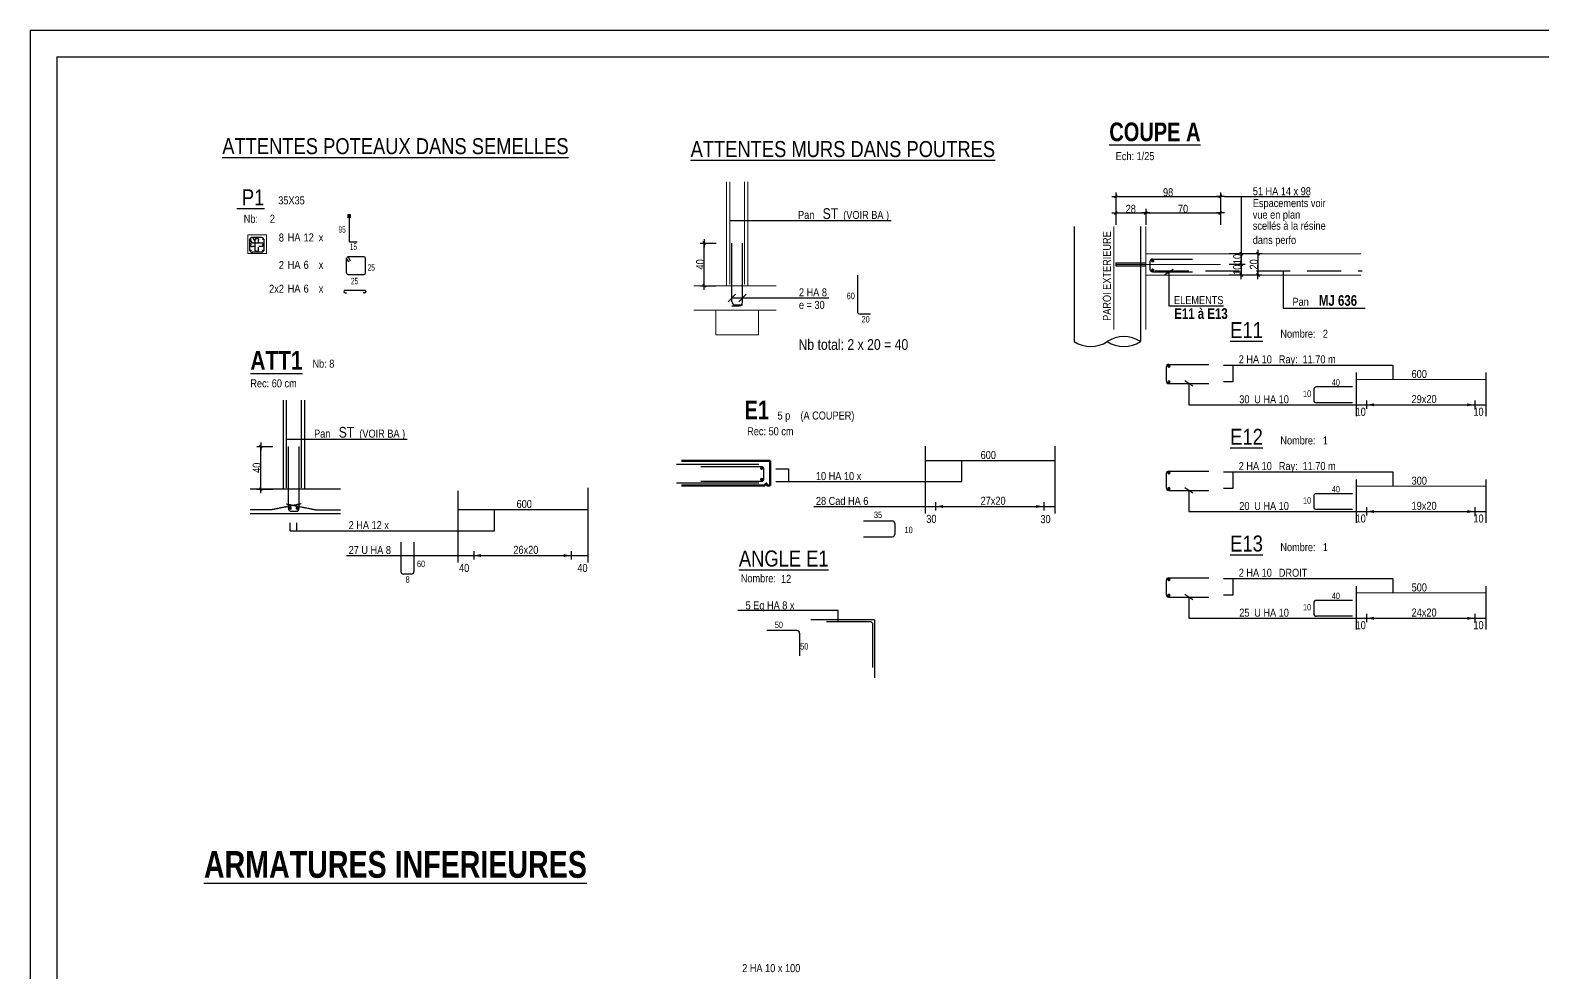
# Model space of a CAD drawing. Header units: millimetres. Extents: x 10483 to 17848, y -43633 to -39433.
# Drawn here: x 10483 to 13319, y -41200 to -39433 of the extents above; entities that cross this region are included whole.
import ezdxf
from ezdxf.enums import TextEntityAlignment as Align

# ---------------------------------------------------------------- set-up
doc = ezdxf.new("R2010")
doc.units = ezdxf.units.MM
doc.linetypes.add('CACHE2', pattern=[0.1875, 0.125, -0.0625])
doc.linetypes.add('CACHEX2', pattern=[19.05, 12.7, -6.35])
for name, color, linetype in [('01-Cad  2', 1, 'Continuous'), ('01_cote_gen', 4, 'Continuous'), ('01_linteaux', 2, 'Continuous'), ('01_murs_sup', 2, 'CACHEX2'), ('01_texte', 230, 'Continuous'), ('AA_COTES', 2, 'Continuous')]:
    doc.layers.add(name, color=color, linetype=linetype)
doc.layers.add('01_murs_coup', color=5, linetype='Continuous', lineweight=60)
doc.layers.add('01_sem', color=42, linetype='Continuous', lineweight=15)
doc.styles.add('ARIAL NA', font='ARIALN.TTF')
doc.styles.add('impact', font='impact.ttf')
doc.styles.add('michel-cote', font='ARIALN.TTF')
doc.styles.add('STYLE2', font='ARIALN.TTF')
doc.styles.add('Titre', font='ariblk.ttf')
doc.dimstyles.new('JB25', dxfattribs={"dimscale": 0.1, "dimtxt": 150, "dimasz": 15, "dimexe": 0.1, "dimexo": 0.1, "dimgap": 0.09, "dimtad": 1, "dimdec": 1, "dimlfac": 0.5, "dimdsep": 46, "dimtxsty": 'STYLE2', "dimblk1": 'BOND_G', "dimblk2": 'BOND_D', "dimsah": 1, "dimcen": 1.5, "dimdle": 0.01, "dimse1": 1, "dimse2": 1, "dimclrd": 4, "dimclre": 2, "dimclrt": 6, "dimazin": 2, "dimtfac": 2.333333, "dimtdec": 1, "dimtix": 1, "dimtmove": 2, "dimatfit": 3, "dimldrblk": 'BOND_G', "dimfxl": 1, "dimtolj": 1, "dimtzin": 0, "dimarcsym": 0})

# ---------------------------------------------------------------- blocks, each defined once
blk = doc.blocks.new('BOND_G')
at = {"layer": 'AA_COTES', "color": 0}
for p, q in [((5, 0), (-5, 0)), ((1.8, 1.8), (-1.8, -1.8)), ((0, -5), (0, 15))]:
    blk.add_line(p, q, dxfattribs=at)
blk = doc.blocks.new('BOND_D')
at = {"layer": 'AA_COTES', "color": 0}
for p, q in [((5, 0), (-5, 0)), ((-1.8, -1.8), (1.8, 1.8)), ((0, 5), (0, -15))]:
    blk.add_line(p, q, dxfattribs=at)
blk = doc.blocks.new('*D5449')
at = {"layer": '01_cote_gen', "color": 4, "lineweight": -2, "transparency": 16777216}
blk.add_line((12520.2, -39775.7), (12573.2, -39775.7), dxfattribs=at)
at = {"layer": 'Defpoints', "color": 0, "transparency": 16777216}
for p in [(12574.7, -39775.7), (12574.7, -39801.1), (12518.7, -39875.1)]:
    blk.add_point(p, dxfattribs=at)
at = {"layer": '01_cote_gen', "color": 4, "lineweight": -2, "transparency": 16777216, "xscale": 1.5, "yscale": 1.5, "zscale": 1.5, "rotation": 180}
blk.add_blockref('BOND_G', (12518.7, -39775.7), dxfattribs=at)
at = {"layer": '01_cote_gen', "color": 4, "lineweight": -2, "transparency": 16777216, "xscale": 1.5, "yscale": 1.5, "zscale": 1.5}
blk.add_blockref('BOND_D', (12574.7, -39775.7), dxfattribs=at)
at = {"layer": '01_cote_gen', "color": 6, "lineweight": 0, "transparency": 16777216, "insert": (12546.7, -39768.1), "char_height": 15, "attachment_point": 5, "style": 'STYLE2'}
blk.add_mtext('\\A1;28', dxfattribs=at)
blk = doc.blocks.new('*D5450')
at = {"layer": '01_cote_gen', "color": 4, "lineweight": -2, "transparency": 16777216}
blk.add_line((12576.2, -39775.7), (12713.2, -39775.7), dxfattribs=at)
at = {"layer": 'Defpoints', "color": 0, "transparency": 16777216}
for p in [(12574.7, -39783.2), (12714.7, -39775.7), (12714.7, -39872.1)]:
    blk.add_point(p, dxfattribs=at)
at = {"layer": '01_cote_gen', "color": 4, "lineweight": -2, "transparency": 16777216, "xscale": 1.5, "yscale": 1.5, "zscale": 1.5, "rotation": 180}
blk.add_blockref('BOND_G', (12574.7, -39775.7), dxfattribs=at)
at = {"layer": '01_cote_gen', "color": 4, "lineweight": -2, "transparency": 16777216, "xscale": 1.5, "yscale": 1.5, "zscale": 1.5}
blk.add_blockref('BOND_D', (12714.7, -39775.7), dxfattribs=at)
at = {"layer": '01_cote_gen', "color": 6, "lineweight": 0, "transparency": 16777216, "insert": (12644.7, -39768.1), "char_height": 15, "attachment_point": 5, "style": 'STYLE2'}
blk.add_mtext('\\A1;70', dxfattribs=at)
blk = doc.blocks.new('*D5451')
at = {"layer": '01_cote_gen', "color": 4, "lineweight": -2, "transparency": 16777216}
blk.add_line((12520.2, -39744.6), (12713.2, -39744.6), dxfattribs=at)
at = {"layer": 'Defpoints', "color": 0, "transparency": 16777216}
for p in [(12714.7, -39744.6), (12518.7, -39798.2), (12714.7, -39798.2)]:
    blk.add_point(p, dxfattribs=at)
at = {"layer": '01_cote_gen', "color": 4, "lineweight": -2, "transparency": 16777216, "xscale": 1.5, "yscale": 1.5, "zscale": 1.5, "rotation": 180}
blk.add_blockref('BOND_G', (12518.7, -39744.6), dxfattribs=at)
at = {"layer": '01_cote_gen', "color": 4, "lineweight": -2, "transparency": 16777216, "xscale": 1.5, "yscale": 1.5, "zscale": 1.5}
blk.add_blockref('BOND_D', (12714.7, -39744.6), dxfattribs=at)
at = {"layer": '01_cote_gen', "color": 6, "lineweight": 0, "transparency": 16777216, "insert": (12616.7, -39737), "char_height": 15, "attachment_point": 5, "style": 'STYLE2'}
blk.add_mtext('\\A1;98', dxfattribs=at)
blk = doc.blocks.new('*D5452')
at = {"layer": '01_cote_gen', "color": 4, "lineweight": -2, "transparency": 16777216}
blk.add_line((12754, -39853.6), (12754, -39870.6), dxfattribs=at)
at = {"layer": 'Defpoints', "color": 0, "transparency": 16777216}
for p in [(12739.8, -39852.1), (12714.7, -39872.1), (12754, -39872.1)]:
    blk.add_point(p, dxfattribs=at)
at = {"layer": '01_cote_gen', "color": 4, "lineweight": -2, "transparency": 16777216, "xscale": 1.5, "yscale": 1.5, "zscale": 1.5}
for name, p, rotation in [('BOND_G', (12754, -39852.1), 90), ('BOND_D', (12754, -39872.1), 270)]:
    blk.add_blockref(name, p, dxfattribs=dict(at, rotation=rotation))
at = {"layer": '01_cote_gen', "color": 6, "lineweight": 0, "transparency": 16777216, "insert": (12746.4, -39862.1), "char_height": 15, "attachment_point": 5, "rotation": 90, "style": 'STYLE2'}
blk.add_mtext('\\A1;10', dxfattribs=at)
blk = doc.blocks.new('*D5453')
at = {"layer": '01_cote_gen', "color": 4, "lineweight": -2, "transparency": 16777216}
blk.add_line((12754, -39873.6), (12754, -39890.6), dxfattribs=at)
at = {"layer": 'Defpoints', "color": 0, "transparency": 16777216}
for p in [(12731.5, -39872.1), (12731.5, -39892.1), (12754, -39892.1)]:
    blk.add_point(p, dxfattribs=at)
at = {"layer": '01_cote_gen', "color": 4, "lineweight": -2, "transparency": 16777216, "xscale": 1.5, "yscale": 1.5, "zscale": 1.5}
for name, p, rotation in [('BOND_G', (12754, -39872.1), 90), ('BOND_D', (12754, -39892.1), 270)]:
    blk.add_blockref(name, p, dxfattribs=dict(at, rotation=rotation))
at = {"layer": '01_cote_gen', "color": 6, "lineweight": 0, "transparency": 16777216, "insert": (12746.4, -39882.1), "char_height": 15, "attachment_point": 5, "rotation": 90, "style": 'STYLE2'}
blk.add_mtext('\\A1;10', dxfattribs=at)
blk = doc.blocks.new('*D5454')
at = {"layer": '01_cote_gen', "color": 4, "lineweight": -2, "transparency": 16777216}
blk.add_line((12785.2, -39853.6), (12785.2, -39890.6), dxfattribs=at)
at = {"layer": 'Defpoints', "color": 0, "transparency": 16777216}
for p in [(12783, -39852.1), (12785.2, -39892.1), (12796.7, -39892.1)]:
    blk.add_point(p, dxfattribs=at)
at = {"layer": '01_cote_gen', "color": 4, "lineweight": -2, "transparency": 16777216, "xscale": 1.5, "yscale": 1.5, "zscale": 1.5}
for name, p, rotation in [('BOND_G', (12785.2, -39852.1), 90), ('BOND_D', (12785.2, -39892.1), 270)]:
    blk.add_blockref(name, p, dxfattribs=dict(at, rotation=rotation))
at = {"layer": '01_cote_gen', "color": 6, "lineweight": 0, "transparency": 16777216, "insert": (12777.5, -39872.1), "char_height": 15, "attachment_point": 5, "rotation": 90, "style": 'STYLE2'}
blk.add_mtext('\\A1;20', dxfattribs=at)
blk = doc.blocks.new('*D5459')
at = {"layer": '01_cote_gen', "color": 4, "lineweight": -2, "ltscale": 0.5, "transparency": 16777216}
blk.add_line((11747.2, -39910.6), (11747.2, -39833.6), dxfattribs=at)
at = {"layer": 'Defpoints', "color": 0, "ltscale": 0.5, "transparency": 16777216}
for p in [(11747.2, -39832.1), (11798.8, -39832.1), (11780.9, -39912.1)]:
    blk.add_point(p, dxfattribs=at)
at = {"layer": '01_cote_gen', "color": 4, "lineweight": -2, "ltscale": 0.5, "transparency": 16777216, "xscale": 1.5, "yscale": 1.5, "zscale": 1.5}
for name, p, rotation in [('BOND_D', (11747.2, -39832.1), 90), ('BOND_G', (11747.2, -39912.1), 270)]:
    blk.add_blockref(name, p, dxfattribs=dict(at, rotation=rotation))
at = {"layer": '01_cote_gen', "color": 6, "ltscale": 0.5, "transparency": 16777216, "insert": (11739.5, -39872.1), "char_height": 15, "attachment_point": 5, "rotation": 90, "style": 'STYLE2'}
blk.add_mtext('\\A1;40', dxfattribs=at)
blk = doc.blocks.new('*D5462')
at = {"layer": '01_cote_gen', "color": 4, "lineweight": -2, "ltscale": 0.5, "transparency": 16777216}
blk.add_line((10915.8, -40291.8), (10915.8, -40214.8), dxfattribs=at)
at = {"layer": 'Defpoints', "color": 0, "ltscale": 0.5, "transparency": 16777216}
for p in [(10915.8, -40213.3), (10967.4, -40213.3), (10949.5, -40293.3)]:
    blk.add_point(p, dxfattribs=at)
at = {"layer": '01_cote_gen', "color": 4, "lineweight": -2, "ltscale": 0.5, "transparency": 16777216, "xscale": 1.5, "yscale": 1.5, "zscale": 1.5}
for name, p, rotation in [('BOND_D', (10915.8, -40213.3), 90), ('BOND_G', (10915.8, -40293.3), 270)]:
    blk.add_blockref(name, p, dxfattribs=dict(at, rotation=rotation))
at = {"layer": '01_cote_gen', "color": 6, "ltscale": 0.5, "transparency": 16777216, "insert": (10908.1, -40253.3), "char_height": 15, "attachment_point": 5, "rotation": 90, "style": 'STYLE2'}
blk.add_mtext('\\A1;40', dxfattribs=at)

msp = doc.modelspace()

# ---------------------------------------------------------------- linework, layer by layer
at = {"layer": '01-Cad  2'}
for p, q in [((10483.45, -39433.32, 9.99), (10483.45, -43633.32, -5.46)), ((10483.45, -39433.32, 9.99), (17848.3, -39433.32, 9.99)), ((10533.45, -39483.32, -0.3), (10533.45, -43583.32, -0.3)), ((10533.45, -39483.32, -0.3), (17797.3, -39483.32, -0.3))]:
    msp.add_line(p, q, dxfattribs=at)
at = {"layer": '01_linteaux'}
for p, q in [((12440.67, -39801.12), (12440.67, -40016.71)), ((12564.67, -39801.12), (12564.67, -40016.71)), ((12518.67, -39869.12), (12574.67, -39869.12)), ((12518.67, -39869.12), (12518.67, -39875.12)), ((12582.67, -39867.12), (12582.67, -39881.12)), ((12587.67, -39862.12), (12662.67, -39862.12)), ((12518.67, -39875.12), (12574.67, -39875.12)), ((12587.67, -39886.12), (12662.67, -39886.12)), ((12613.06, -40064.59), (12613.06, -40090.59)), ((12618.06, -40059.59), (12693.06, -40059.59)), ((12618.06, -40095.59), (12693.06, -40095.59)), ((12613.06, -40264.59), (12613.06, -40290.59)), ((12618.06, -40259.59), (12693.06, -40259.59)), ((12618.06, -40295.59), (12693.06, -40295.59)), ((12613.06, -40464.59), (12613.06, -40490.59)), ((12618.06, -40459.59), (12693.06, -40459.59)), ((12618.06, -40495.59), (12693.06, -40495.59))]:
    msp.add_line(p, q, dxfattribs=at)
at = {"layer": '01_linteaux', "linetype": 'Continuous'}
for p, q in [((12034.23, -39892.57), (12034.23, -39960.15)), ((12058.84, -39965.15), (12039.23, -39965.15)), ((12889.76, -40106.87), (12889.76, -40126.48)), ((12962.34, -40101.87), (12894.76, -40101.87)), ((10957.4, -40126.44), (10957.4, -40293.32)), ((10997.4, -40126.44), (10997.4, -40293.32)), ((12962.34, -40131.48), (12894.76, -40131.48)), ((11740.91, -40250.97), (11853.91, -40250.97)), ((11858.91, -40273.58), (11858.91, -40255.97)), ((12161.15, -40239.46), (12404.63, -40239.46)), ((11065.41, -40293.32), (10895.9, -40293.32)), ((11740.91, -40278.58), (11853.91, -40278.58)), ((12889.76, -40306.87), (12889.76, -40326.48)), ((12962.34, -40301.87), (12894.76, -40301.87)), ((11065.41, -40339.32), (10895.9, -40339.32)), ((11285.11, -40331.43), (11528.59, -40331.43)), ((12962.34, -40331.48), (12894.76, -40331.48)), ((12045.8, -40352.83), (12099.43, -40352.83)), ((12104.43, -40357.83), (12104.43, -40377.44)), ((11178.19, -40392.93), (11178.19, -40447.66)), ((11202.8, -40392.93), (11202.8, -40447.66)), ((12045.8, -40382.44), (12099.43, -40382.44)), ((11197.8, -40452.66), (11183.19, -40452.66)), ((11998.34, -40520.69), (11810.34, -40520.69)), ((11998.34, -40542.23), (11998.34, -40520.69)), ((12889.76, -40506.87), (12889.76, -40526.48)), ((12962.34, -40501.87), (12894.76, -40501.87)), ((12066.06, -40538.48), (11947.11, -40538.48)), ((12059.81, -40542.23), (11976.06, -40542.23)), ((12062.31, -40544.73), (12062.31, -40627.89)), ((12066.06, -40538.48), (12066.06, -40646.98)), ((12962.34, -40531.48), (12894.76, -40531.48)), ((11920.76, -40558.3), (11864.18, -40558.3)), ((11925.76, -40563.3), (11925.76, -40605.83))]:
    msp.add_line(p, q, dxfattribs=at)
at = {"layer": '01_linteaux', "linetype": 'CACHE2', "ltscale": 5}
for p, q in [((10963.4, -40126.44), (10963.4, -40291.18)), ((10991.4, -40126.44), (10991.4, -40291.18)), ((10991.11, -40321), (10935.07, -40332.2)), ((10963.7, -40321), (11019.74, -40332.2)), ((10935.07, -40332.2), (10895.9, -40332.2)), ((11019.74, -40332.2), (11065.18, -40332.2))]:
    msp.add_line(p, q, dxfattribs=at)
at = {"layer": '01_linteaux', "linetype": 'CACHE2', "ltscale": 10}
for p, q in [((11849.33, -40246.84), (11695.3, -40246.84)), ((11849.33, -40282.11), (11695.3, -40282.11))]:
    msp.add_line(p, q, dxfattribs=at)
at = {"layer": '01_linteaux', "const_width": 3, "flags": 128}
for points in [[(12586.34, -39865.53, 1), (12589.34, -39865.53, 1)], [(12586.34, -39882.71, -1), (12589.34, -39882.71, -1)], [(12616.73, -40063, 1), (12619.73, -40063, 1)], [(12616.73, -40092.18, -1), (12619.73, -40092.18, -1)], [(12616.73, -40263, 1), (12619.73, -40263, 1)], [(12616.73, -40292.18, -1), (12619.73, -40292.18, -1)], [(12616.73, -40463, 1), (12619.73, -40463, 1)], [(12616.73, -40492.18, -1), (12619.73, -40492.18, -1)]]:
    msp.add_lwpolyline(points, format="xyb", close=True, dxfattribs=at)
at = {"layer": '01_linteaux'}
for centre, radius, start, end in [((12587.67, -39867.12), 5, 90, 180), ((12587.67, -39881.12), 5, 180, 270), ((12533.67, -40064.23), 56.74, 56.87991, 123.12009), ((12471.67, -39969.19), 56.74, 236.87991, 303.12009), ((12533.67, -39969.19), 56.74, 236.87991, 303.12009), ((12618.06, -40064.59), 5, 90, 180), ((12618.06, -40090.59), 5, 180, 270), ((12618.06, -40264.59), 5, 90, 180), ((12618.06, -40290.59), 5, 180, 270), ((12618.06, -40464.59), 5, 90, 180), ((12618.06, -40490.59), 5, 180, 270)]:
    msp.add_arc(centre, radius, start, end, dxfattribs=at)
at = {"layer": '01_linteaux', "linetype": 'Continuous'}
for centre, radius, start, end in [((12039.23, -39960.15), 5, 180, 270), ((12894.76, -40106.87), 5, 90, 180), ((12894.76, -40126.48), 5, 180, 270), ((11853.91, -40255.97), 5, 0, 90), ((11853.91, -40273.58), 5, 270, 0), ((12894.76, -40306.87), 5, 90, 180), ((12894.76, -40326.48), 5, 180, 270), ((12099.43, -40357.83), 5, 0, 90), ((12099.43, -40377.44), 5, 270, 0), ((11183.19, -40447.66), 5, 180, 270), ((11197.8, -40447.66), 5, 270, 0), ((12894.76, -40506.87), 5, 90, 180), ((12059.81, -40544.73), 2.5, 0, 90), ((12894.76, -40526.48), 5, 180, 270), ((11920.76, -40563.3), 5, 0, 90)]:
    msp.add_arc(centre, radius, start, end, dxfattribs=at)
at = {"layer": '01_murs_coup', "linetype": 'Continuous', "lineweight": 5}
for p, q in [((12514.67, -39801.12), (12514.67, -39994.36)), ((12574.67, -39801.12), (12574.67, -39994.36)), ((12574.67, -39852.12), (12978.24, -39852.12)), ((12518.67, -39872.12), (12714.67, -39872.12)), ((12574.67, -39892.12), (12978.24, -39892.12))]:
    msp.add_line(p, q, dxfattribs=at)
at = {"layer": '01_murs_coup'}
for p, q in [((11704.12, -40240.53), (11870.61, -40240.53)), ((11870.61, -40240.53), (11870.61, -40286.53)), ((11704.12, -40286.53), (11860.61, -40286.53)), ((11864.61, -40282.53), (11864.61, -40286.53)), ((11864.61, -40286.53), (11870.61, -40286.53))]:
    msp.add_line(p, q, dxfattribs=at)
msp.add_arc((11864.61, -40286.53), 4, 90, 180, dxfattribs=at)
at = {"layer": '01_murs_sup', "ltscale": 5}
msp.add_line((12591.81, -39884.12), (12980.27, -39884.12), dxfattribs=at)
at = {"layer": '01_sem', "color": 2, "lineweight": 0, "ltscale": 7}
for p, q in [((11788.8, -39717.43), (11788.8, -39912.09)), ((11828.8, -39717.43), (11828.8, -39912.09)), ((10911.26, -39816.83), (10891.26, -39816.83)), ((10891.26, -39851.83), (10891.26, -39816.83)), ((10926.26, -39816.83), (10891.26, -39816.83)), ((10926.26, -39851.83), (10926.26, -39816.83)), ((10926.26, -39851.83), (10891.26, -39851.83)), ((11882.07, -39912.09), (11727.3, -39912.09)), ((11848.8, -39958.09), (11727.3, -39958.09)), ((11768.8, -40003.65), (11768.8, -39958.09)), ((11882.07, -39958.09), (11848.8, -39958.09)), ((11848.8, -40003.65), (11848.8, -39958.09)), ((11768.8, -40004.24), (11768.8, -40003.65)), ((11808.8, -40004.24), (11768.8, -40004.24)), ((11768.8, -40004.24), (11848.8, -40004.24)), ((11848.8, -40004.24), (11848.8, -40003.65)), ((12969.16, -40087.8), (13212.64, -40087.8)), ((12969.16, -40287.8), (13212.64, -40287.8)), ((12969.16, -40487.8), (13212.64, -40487.8))]:
    msp.add_line(p, q, dxfattribs=at)
at = {"layer": '01_sem', "color": 2, "linetype": 'CACHE2', "lineweight": 0, "ltscale": 5}
for p, q in [((11794.8, -39717.43), (11794.8, -39909.96)), ((11822.8, -39717.43), (11822.8, -39909.96))]:
    msp.add_line(p, q, dxfattribs=at)
at = {"layer": '01_texte'}
for p, q in [((12722.17, -39744.62), (12881.84, -39744.62)), ((12754.03, -39844.62), (12754.03, -39744.62)), ((12097.48, -39790.33), (11794.8, -39790.33)), ((12610.42, -39891.13), (12625.94, -39881.11)), ((12618.18, -39886.12), (12618.18, -39950.07)), ((12832.68, -39884.12), (12832.68, -39954.4)), ((12618.18, -39950.07), (12720.42, -39950.07)), ((12832.68, -39954.4), (12985.9, -39954.4)), ((12663.32, -40100.6), (12647.8, -40090.58)), ((11190.18, -40200.16), (10965.08, -40200.16)), ((12663.32, -40300.6), (12647.8, -40290.58)), ((10970.79, -40371.25), (10970.79, -40356.66)), ((10983.42, -40371.25), (10983.42, -40356.66)), ((12663.32, -40500.6), (12647.8, -40490.58))]:
    msp.add_line(p, q, dxfattribs=at)
at = {"layer": '01_texte', "ltscale": 30}
for p, q in [((11079.27, -39785.02), (11079.27, -39778.75)), ((11079.27, -39778.75), (11083.01, -39778.75)), ((11081.12, -39780.1), (11081.12, -39829.61)), ((11083.01, -39778.75), (11083.01, -39785.02)), ((10895.26, -39846.03), (10895.26, -39824.83)), ((10895.26, -39826.11), (10899.26, -39831.47)), ((10918.21, -39821.83), (10898.26, -39821.83)), ((10918.21, -39832.34), (10898.26, -39832.34)), ((10898.26, -39838.34), (10900.35, -39838.34)), ((10899.91, -39821.83), (10903.91, -39827.19)), ((10904.15, -39838.34), (10900.17, -39838.34)), ((10905.24, -39846.03), (10905.24, -39824.83)), ((10911.24, -39824.83), (10911.24, -39826.92)), ((10911.24, -39830.72), (10911.24, -39826.74)), ((10911.24, -39846.03), (10911.24, -39839.95)), ((10918.21, -39838.34), (10912.13, -39838.34)), ((11081.12, -39829.61), (11096.12, -39829.61)), ((11798.8, -39941.66), (11798.8, -39832.09)), ((11818.8, -39943.66), (11818.8, -39832.09)), ((10898.26, -39849.03), (10900.35, -39849.03)), ((10918.21, -39849.03), (10900.17, -39849.03)), ((11076.51, -39888.16), (11076.51, -39860.84)), ((11076.51, -39862.12), (11080.51, -39867.48)), ((11108.99, -39857.84), (11079.51, -39857.84)), ((11079.51, -39857.84), (11083.1, -39865.25)), ((11111.99, -39888.16), (11111.99, -39860.84)), ((11079.51, -39891.16), (11108.99, -39891.16)), ((11073.58, -39920.68), (11110.42, -39920.68)), ((11073.58, -39925.68), (11076.23, -39925.68)), ((11110.42, -39925.68), (11107.34, -39925.68)), ((11791.73, -39942.06), (11805.87, -39927.91)), ((11798.8, -39934.99), (11980.48, -39934.99)), ((11798.8, -39949.66), (11812.8, -39949.66)), ((11804.8, -39947.66), (11818.8, -39947.66)), ((11811.73, -39942.06), (11825.87, -39927.91)), ((12720.53, -40060.7), (13038.17, -40060.7)), ((12738.33, -40060.7), (12738.33, -40092.03)), ((13038.17, -40060.7), (13038.17, -40087.8)), ((12655.56, -40095.59), (12655.56, -40135.34)), ((12738.33, -40092.03), (12720.38, -40092.03)), ((12969.16, -40074.97), (12969.16, -40156.48)), ((13212.64, -40074.97), (13212.64, -40156.48)), ((12655.56, -40135.34), (13212.64, -40135.34)), ((12988.88, -40127.28), (12988.88, -40142.92)), ((13191.55, -40127.28), (13191.55, -40142.92)), ((10967.4, -40328.85), (10967.4, -40213.32)), ((10987.4, -40328.85), (10987.4, -40213.32)), ((12161.15, -40212.62), (12161.15, -40338.99)), ((12404.63, -40212.62), (12404.63, -40338.99)), ((11881.2, -40255.13), (11904.9, -40255.13)), ((11904.9, -40255.13), (11904.9, -40279.28)), ((12161.15, -40239.46), (12161.15, -40338.99)), ((12230.16, -40279.28), (12230.16, -40239.46)), ((12404.63, -40239.46), (12404.63, -40338.99)), ((12720.53, -40260.7), (13038.17, -40260.7)), ((12738.33, -40260.7), (12738.33, -40292.03)), ((13038.17, -40260.7), (13038.17, -40287.8)), ((11528.59, -40291.01), (11528.59, -40430.95)), ((11881.2, -40279.28), (11904.9, -40279.28)), ((11904.9, -40279.28), (12230.16, -40279.28)), ((12738.33, -40292.03), (12720.38, -40292.03)), ((12969.16, -40274.97), (12969.16, -40356.48)), ((13212.64, -40274.97), (13212.64, -40356.48)), ((11285.11, -40296.78), (11285.11, -40430.95)), ((12180.86, -40317.82), (12180.86, -40333.46)), ((12383.54, -40317.82), (12383.54, -40333.46)), ((12655.56, -40295.59), (12655.56, -40335.34)), ((10973.4, -40334.85), (10981.4, -40334.85)), ((11285.11, -40331.43), (11285.11, -40430.95)), ((11354.12, -40371.25), (11354.12, -40331.43)), ((11528.59, -40331.43), (11528.59, -40430.95)), ((11952.49, -40325.88), (12404.63, -40325.88)), ((12655.56, -40335.34), (13212.64, -40335.34)), ((12988.88, -40327.28), (12988.88, -40342.92)), ((13191.55, -40327.28), (13191.55, -40342.92)), ((10970.79, -40371.25), (11354.12, -40371.25)), ((11076.45, -40417.85), (11528.59, -40417.85)), ((11314.83, -40409.79), (11314.83, -40425.43)), ((11497.5, -40409.79), (11497.5, -40425.43)), ((12720.53, -40460.7), (13038.17, -40460.7)), ((12738.33, -40460.7), (12738.33, -40492.03)), ((13038.17, -40460.7), (13038.17, -40487.8)), ((12738.33, -40492.03), (12720.38, -40492.03)), ((12969.16, -40474.97), (12969.16, -40556.48)), ((13212.64, -40474.97), (13212.64, -40556.48)), ((12655.56, -40495.59), (12655.56, -40535.34)), ((12655.56, -40535.34), (13212.64, -40535.34)), ((12988.88, -40527.28), (12988.88, -40542.92)), ((13191.55, -40527.28), (13191.55, -40542.92))]:
    msp.add_line(p, q, dxfattribs=at)
at = {"layer": '01_texte', "ltscale": 200}
msp.add_line((10921.21, -39824.83), (10921.21, -39846.03), dxfattribs=at)
at = {"layer": '01_texte', "ltscale": 30, "flags": 128}
for points, const_width in [([(10897.73, -39824.68, -1), (10896.23, -39824.68, -1)], 1.5), ([(10897.73, -39835.42, -1), (10896.23, -39835.42, -1)], 1.5), ([(10908.31, -39824.3, 1), (10908.31, -39822.8, 1)], 1.5), ([(10918.74, -39824.68, 1), (10920.24, -39824.68, 1)], 1.5), ([(10918.74, -39835.42, 1), (10920.24, -39835.42, 1)], 1.5), ([(10897.73, -39846.11, -1), (10896.23, -39846.11, -1)], 1.5), ([(10908.32, -39846.56, -1), (10908.32, -39848.06, -1)], 1.5), ([(10918.74, -39846.11, 1), (10920.24, -39846.11, 1)], 1.5), ([(11854.54, -40255.81, -1), (11854.54, -40252.81, -1)], 3), ([(11854.54, -40273.55, 1), (11854.54, -40276.55, 1)], 3), ([(10972.34, -40329.15, 1), (10969.34, -40329.15, 1)], 3), ([(10982.47, -40329.15, -1), (10985.47, -40329.15, -1)], 3)]:
    msp.add_lwpolyline(points, format="xyb", close=True, dxfattribs=dict(at, const_width=const_width))
at = {"layer": '01_texte', "ltscale": 30}
for centre, radius, start, end in [((10898.26, -39824.83), 3, 90.00091, 180), ((10898.26, -39835.34), 3, 90.00091, 180), ((10898.26, -39835.34), 3, 180, 269.99909), ((10908.24, -39824.83), 3, 90.00114, 180.00023), ((10908.24, -39824.83), 3, 0.00206, 90.00114), ((10918.21, -39824.83), 3, 0, 90.00091), ((10918.21, -39835.34), 3, 0, 90.00091), ((10918.21, -39835.35), 3, 269.99909, 360), ((10898.26, -39846.03), 3, 180, 269.99909), ((10908.24, -39846.03), 3, 180.00023, 270.00114), ((10908.24, -39846.03), 3, 270.00114, 0.00206), ((10918.21, -39846.03), 3, 269.99909, 360), ((11079.51, -39860.84), 3, 90.00091, 180), ((11108.99, -39860.84), 3, 0, 89.99909), ((11079.51, -39888.16), 3, 180, 270), ((11108.99, -39888.16), 3, 270, 0), ((11073.58, -39923.18), 2.5, 90, 180), ((11073.58, -39923.18), 2.5, 180, 270), ((11110.42, -39923.18), 2.5, 0, 90), ((11110.42, -39923.18), 2.5, 270, 0), ((11804.8, -39941.66), 6, 180, 270), ((11812.8, -39943.66), 6, 270, 0), ((10973.4, -40328.85), 6, 180, 270), ((10981.4, -40328.85), 6, 270, 0)]:
    msp.add_arc(centre, radius, start, end, dxfattribs=at)
for points in [[(12988.88, -40135.34), (13002.7, -40132.58), (13002.7, -40135.34)], [(12988.88, -40135.34), (13002.7, -40138.09), (13002.7, -40135.34)], [(13191.55, -40135.34), (13177.73, -40132.58), (13177.73, -40135.34)], [(13191.55, -40135.34), (13177.73, -40138.09), (13177.73, -40135.34)], [(12180.86, -40325.88), (12194.68, -40323.13), (12194.68, -40325.88)], [(12383.54, -40325.88), (12369.71, -40323.13), (12369.71, -40325.88)], [(12180.86, -40325.88), (12194.68, -40328.64), (12194.68, -40325.88)], [(12383.54, -40325.88), (12369.71, -40328.64), (12369.71, -40325.88)], [(12988.88, -40335.34), (13002.7, -40332.58), (13002.7, -40335.34)], [(12988.88, -40335.34), (13002.7, -40338.09), (13002.7, -40335.34)], [(13191.55, -40335.34), (13177.73, -40332.58), (13177.73, -40335.34)], [(13191.55, -40335.34), (13177.73, -40338.09), (13177.73, -40335.34)], [(11314.83, -40417.85), (11328.65, -40415.1), (11328.65, -40417.85)], [(11314.83, -40417.85), (11328.65, -40420.61), (11328.65, -40417.85)], [(11497.5, -40417.85), (11483.68, -40415.1), (11483.68, -40417.85)], [(11497.5, -40417.85), (11483.68, -40420.61), (11483.68, -40417.85)], [(12988.88, -40535.34), (13002.7, -40532.58), (13002.7, -40535.34)], [(12988.88, -40535.34), (13002.7, -40538.09), (13002.7, -40535.34)], [(13191.55, -40535.34), (13177.73, -40532.58), (13177.73, -40535.34)], [(13191.55, -40535.34), (13177.73, -40538.09), (13177.73, -40535.34)]]:
    msp.add_solid(points, dxfattribs=at)

# ---------------------------------------------------------------- texts
at = {"layer": '01_texte', "style": 'impact'}
msp.add_text('%%UCOUPE A', height=35, dxfattribs=at).set_placement((12592, -39651.75), align=Align.BOTTOM_CENTER)
at = {"layer": '01_texte'}
for s, height, style, p in [('%%UATTENTES POTEAUX DANS SEMELLES', 30, 'STYLE2', (11168.07, -39650.51)), ('%%U P1', 30, 'STYLE2', (10896.59, -39746.52)), ('35X35', 15, 'STYLE2', (10973.22, -39752.1)), ('Nb:', 15, 'STYLE2', (10897.05, -39786.38)), ('2', 15, 'STYLE2', (10937.49, -39786.38)), ('%%UARMATURES INFERIEURES', 50, 'impact', (11168.07, -40996.71))]:
    msp.add_text(s, height=height, dxfattribs=dict(at, style=style)).set_placement(p, align=Align.MIDDLE)
at = {"layer": '01_texte', "ltscale": 30, "style": 'michel-cote'}
msp.add_text('%%UATTENTES MURS DANS POUTRES', height=30, dxfattribs=at).set_placement((11721.51, -39679.95), align=Align.BOTTOM_LEFT)
at = {"layer": '01_texte'}
for s, height, style, p in [('Ech: 1/25', 15, 'ARIAL NA', (12518.48, -39676.65)), ('51 HA 14 x 98', 15, 'ARIAL NA', (12775.51, -39742.45)), ('Espacements voir', 15, 'ARIAL NA', (12775.51, -39764.71)), (' Pan  ', 15, 'STYLE2', (11918.13, -39786.94)), ('ST ', 20, 'STYLE2', (11968.98, -39786.94)), ('(VOIR BA )', 15, 'STYLE2', (12007.7, -39786.94)), ('vue en plan', 15, 'ARIAL NA', (12775.51, -39786.46)), ('scellés à la résine', 15, 'ARIAL NA', (12775.51, -39807.17)), ('HA', 15, 'STYLE2', (10966.18, -39829)), ('12', 15, 'STYLE2', (10995.92, -39829)), ('dans perfo', 15, 'ARIAL NA', (12775.51, -39833.88)), ('HA', 15, 'STYLE2', (10966.18, -39880.51)), ('6', 15, 'STYLE2', (10995.92, -39880.51)), ('HA', 15, 'STYLE2', (10966.18, -39925.01)), ('6', 15, 'STYLE2', (10995.92, -39925.01)), ('2 HA 8', 15, 'STYLE2', (11924.57, -39932.03)), ('60', 12, 'STYLE2', (12014.1, -39937.21)), ('e = 30', 15, 'STYLE2', (11924.57, -39955.57)), ('ELEMENTS', 15, 'ARIAL NA', (12627.89, -39946.54)), ('E11 à E13', 20, 'impact', (12628.25, -39974.25)), ('Pan', 15, 'ARIAL NA', (12849.91, -39949.68)), ('MJ 636', 20, 'impact', (12899.43, -39949.68)), ('20', 12, 'STYLE2', (12042, -39980.95)), ('%%UE11', 30, 'STYLE2', (12733.24, -40010.21)), ('Nb total: 2 x 20 = 40', 20, 'STYLE2', (11923.79, -40032.26)), ('Nombre:', 15, 'STYLE2', (12827.21, -40009.57)), ('2', 15, 'STYLE2', (12906.84, -40009.57)), ('Nb: 8', 15, 'STYLE2', (11012.51, -40065.69)), ('2 HA 10', 15, 'STYLE2', (12749.12, -40057.54)), ('Ray:', 15, 'STYLE2', (12824.34, -40057.54)), ('11.70 m', 15, 'STYLE2', (12868.79, -40057.54)), ('Rec: 60 cm', 15, 'STYLE2', (10896.11, -40102.53)), ('40', 12, 'STYLE2', (12923.56, -40099.38)), ('600', 15, 'STYLE2', (13073.26, -40085.01)), ('30', 15, 'STYLE2', (12750.21, -40132.38)), ('  U HA 10', 15, 'STYLE2', (12768.68, -40132.38)), ('10', 12, 'STYLE2', (12869.63, -40120.52)), ('29x20', 15, 'STYLE2', (13073.26, -40132.04)), ('5 p', 15, 'STYLE2', (11884.45, -40162.89)), ('(A COUPER)', 15, 'STYLE2', (11927.42, -40162.89)), ('10', 15, 'STYLE2', (12968.2, -40155.81)), ('10', 15, 'STYLE2', (13189.08, -40155.81)), ('ST ', 20, 'STYLE2', (11061.68, -40196.77)), ('(VOIR BA )', 15, 'STYLE2', (11100.4, -40196.77)), ('Rec: 50 cm', 15, 'STYLE2', (11827.55, -40192.35)), ('%%UE12', 30, 'STYLE2', (12733.24, -40210.21)), (' Pan  ', 15, 'STYLE2', (11010.83, -40196.77)), ('Nombre:', 15, 'STYLE2', (12827.21, -40209.57)), ('1', 15, 'STYLE2', (12906.84, -40209.57)), ('600', 15, 'STYLE2', (12265.24, -40236.86)), ('10 HA 10 x', 15, 'STYLE2', (11956.42, -40276.32)), ('2 HA 10', 15, 'STYLE2', (12749.12, -40257.54)), ('Ray:', 15, 'STYLE2', (12824.34, -40257.54)), ('11.70 m', 15, 'STYLE2', (12868.79, -40257.54)), ('40', 12, 'STYLE2', (12923.56, -40299.38)), ('300', 15, 'STYLE2', (13073.26, -40285.01)), ('600', 15, 'STYLE2', (11395.22, -40328.68)), ('28 Cad HA 6', 15, 'STYLE2', (11956.42, -40322.93)), ('27x20', 15, 'STYLE2', (12265.24, -40322.59)), ('20', 15, 'STYLE2', (12750.21, -40332.38)), ('  U HA 10', 15, 'STYLE2', (12768.68, -40332.38)), ('10', 12, 'STYLE2', (12869.63, -40320.52)), ('19x20', 15, 'STYLE2', (13073.26, -40332.04)), ('35', 12, 'STYLE2', (12065.22, -40347.43)), ('30', 15, 'STYLE2', (12163.37, -40356.53)), ('30', 15, 'STYLE2', (12377.36, -40356.98)), ('10', 15, 'STYLE2', (12968.2, -40355.81)), ('10', 15, 'STYLE2', (13189.08, -40355.81)), ('2 HA 12 x', 15, 'STYLE2', (11080.39, -40368.29)), ('10', 12, 'STYLE2', (12122.57, -40375.82)), ('%%UE13', 30, 'STYLE2', (12733.24, -40410.21)), ('27 U HA 8', 15, 'STYLE2', (11080.39, -40414.89)), ('26x20', 15, 'STYLE2', (11389.21, -40414.55)), ('%%UANGLE E1', 30, 'STYLE2', (11812.04, -40438.33)), ('Nombre:', 15, 'STYLE2', (12827.21, -40409.57)), ('1', 15, 'STYLE2', (12906.84, -40409.57)), ('60', 12, 'STYLE2', (11208.49, -40439.41)), ('40', 15, 'STYLE2', (11287.33, -40448.5)), ('40', 15, 'STYLE2', (11509.19, -40448.5)), ('8', 12, 'STYLE2', (11187.14, -40468.46)), ('Nombre:', 15, 'STYLE2', (11815.54, -40467.94)), ('12', 15, 'STYLE2', (11890.96, -40468.95)), ('2 HA 10', 15, 'STYLE2', (12749.12, -40457.54)), ('DROIT', 15, 'STYLE2', (12824.34, -40457.54)), ('40', 12, 'STYLE2', (12923.56, -40499.38)), ('500', 15, 'STYLE2', (13073.26, -40485.01)), ('5 Eq HA 8 x', 15, 'STYLE2', (11824.54, -40518.67)), ('25', 15, 'STYLE2', (12750.21, -40532.38)), ('  U HA 10', 15, 'STYLE2', (12768.68, -40532.38)), ('10', 12, 'STYLE2', (12869.63, -40520.52)), ('24x20', 15, 'STYLE2', (13073.26, -40532.04)), ('50', 12, 'STYLE2', (11879.35, -40553.62)), ('10', 15, 'STYLE2', (12968.2, -40555.81)), ('10', 15, 'STYLE2', (13189.08, -40555.81)), ('50', 12, 'STYLE2', (11926.91, -40594)), ('2 HA 10 x 100', 15, 'ARIAL NA', (11818.19, -41198.46))]:
    msp.add_text(s, height=height, dxfattribs=dict(at, style=style)).set_placement(p)
at = {"layer": '01_texte', "style": 'STYLE2', "width": 0.7}
for s, p in [('95', (11061.48, -39812.58)), ('15', (11082.7, -39844.89)), ('25', (11084.82, -39909.27)), ('25', (11116.16, -39883.82))]:
    msp.add_text(s, height=12, dxfattribs=at).set_placement(p)
at = {"layer": '01_texte', "style": 'ARIAL NA'}
msp.add_text('PAROI EXTERIEURE', height=15, rotation=90, dxfattribs=at).set_placement((12509.46, -39978.01))
at = {"layer": '01_texte', "style": 'STYLE2'}
for s, p in [('8', (10959.02, -39829.33)), ('2', (10959.02, -39880.85)), ('2x2', (10959.02, -39925.35))]:
    msp.add_text(s, height=15, dxfattribs=at).set_placement(p, align=Align.RIGHT)
for p in [(11028.59, -39829), (11028.59, -39880.51), (11028.59, -39925.01)]:
    msp.add_text('x', height=15, dxfattribs=at).set_placement(p, align=Align.CENTER)
at = {"layer": '01_texte', "style": 'Titre', "width": 0.7}
msp.add_text('%%UATT1', height=35, dxfattribs=at).set_placement((10896.12, -40079.93), align=Align.BOTTOM_LEFT)
at = {"layer": '01_texte', "style": 'impact'}
msp.add_text('E1 ', height=35, dxfattribs=at).set_placement((11822.58, -40173.04), align=Align.BOTTOM_LEFT)

# ---------------------------------------------------------------- dimensions: what is measured, and where the dimension line sits
at = {"layer": '01_cote_gen', "lineweight": 0}
for base, p1, p2, picture, middle in [((12714.67, -39744.62), (12518.67, -39798.24), (12714.67, -39798.24), '*D5451', (12616.67, -39736.95)), ((12574.67, -39775.74), (12518.67, -39875.12), (12574.67, -39801.12), '*D5449', (12546.67, -39768.07)), ((12714.67, -39775.74), (12574.67, -39783.24), (12714.67, -39872.12), '*D5450', (12644.67, -39768.07))]:
    dim = msp.add_linear_dim(base=base, p1=p1, p2=p2, dimstyle='JB25', dxfattribs=at)
    dim.commit()
    dim.dimension.update_dxf_attribs({"geometry": picture, "text_midpoint": middle})
at = {"layer": '01_cote_gen', "ltscale": 0.5}
for base, p1, p2, picture, middle in [((11747.18, -39832.09), (11780.91, -39912.09), (11798.8, -39832.09), '*D5459', (11739.51, -39872.09)), ((10915.78, -40213.32), (10949.51, -40293.32), (10967.4, -40213.32), '*D5462', (10908.11, -40253.32))]:
    dim = msp.add_linear_dim(base=base, p1=p1, p2=p2, angle=90, dimstyle='JB25', dxfattribs=at)
    dim.commit()
    dim.dimension.update_dxf_attribs({"geometry": picture, "text_midpoint": middle})
at = {"layer": '01_cote_gen', "lineweight": 0}
for base, p1, p2, picture, middle in [((12754.03, -39872.12), (12739.8, -39852.12), (12714.67, -39872.12), '*D5452', (12746.37, -39862.12)), ((12754.03, -39892.12), (12731.53, -39872.12), (12731.53, -39892.12), '*D5453', (12746.37, -39882.12)), ((12785.17, -39892.12), (12783.03, -39852.12), (12796.74, -39892.12), '*D5454', (12777.51, -39872.12))]:
    dim = msp.add_linear_dim(base=base, p1=p1, p2=p2, angle=90, dimstyle='JB25', dxfattribs=at)
    dim.commit()
    dim.dimension.update_dxf_attribs({"geometry": picture, "text_midpoint": middle})

doc.saveas('drawing.dxf')
